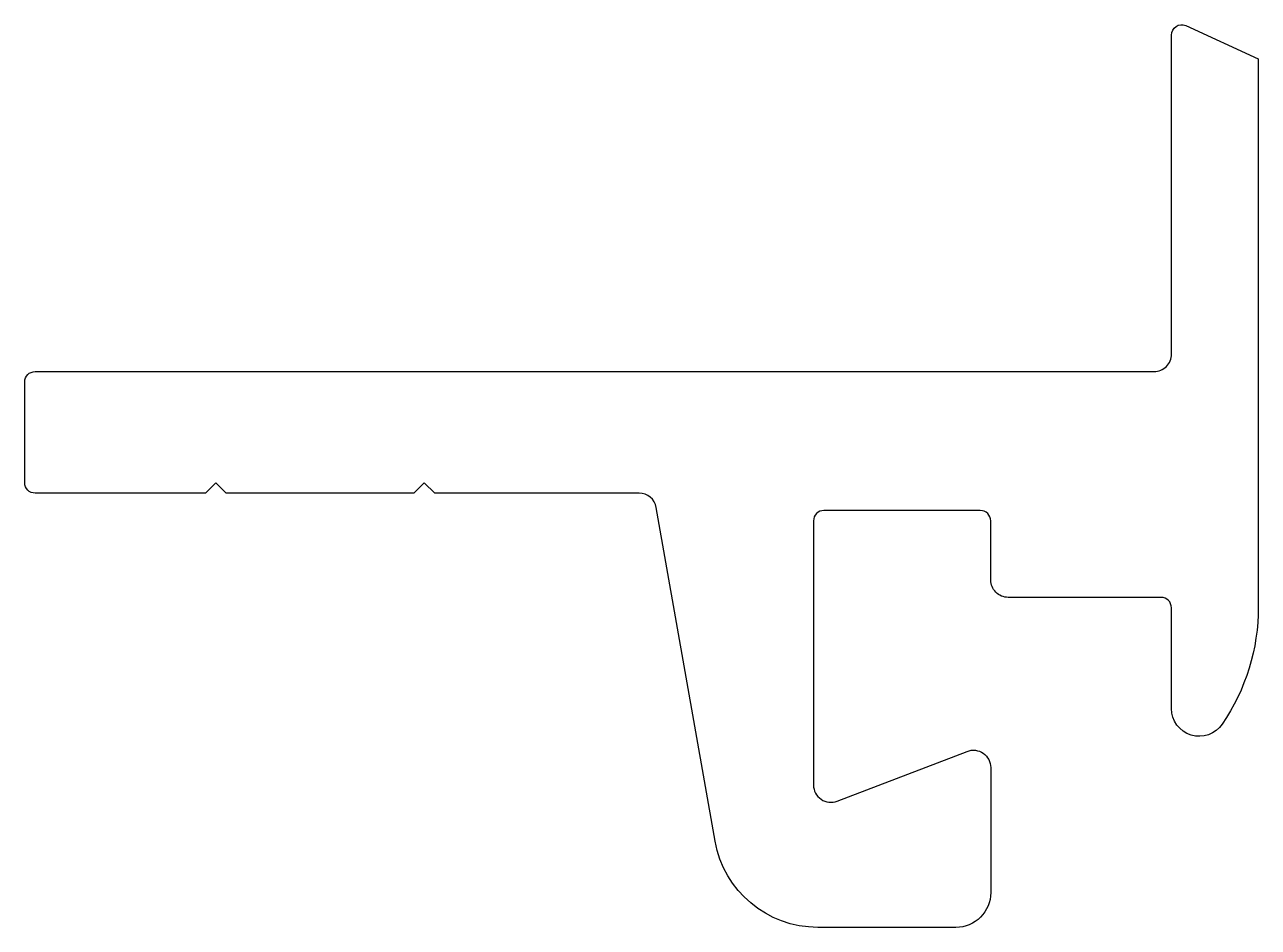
# Model space of a CAD drawing. Extents: x 133.9 to 169.4, y 208.9 to 234.9.
import ezdxf

# ---------------------------------------------------------------- set-up
doc = ezdxf.new("R2010")
doc.units = 0
doc.header["$LTSCALE"] = 15
doc.layers.add('ANA', color=220, linetype='CONTINUOUS')

msp = doc.modelspace()

# ---------------------------------------------------------------- linework, layer by layer
at = {"layer": 'ANA', "color": 0}
msp.add_lwpolyline([(166.91, 218.126, 0.414214), (166.61, 218.426), (162.21, 218.426, -0.414214), (161.71, 218.926), (161.71, 220.626, 0.414214), (161.41, 220.926), (156.91, 220.926, 0.414214), (156.61, 220.626), (156.61, 213.026, 0.525925), (157.289, 212.559), (161.031, 213.993, -0.525925), (161.71, 213.526), (161.71, 209.926, -0.414214), (160.71, 208.926), (156.732, 208.926, -0.36397), (153.777, 211.405), (152.083, 221.013, 0.36397), (151.591, 221.426), (145.71, 221.426), (145.41, 221.726), (145.11, 221.426), (139.71, 221.426), (139.41, 221.726), (139.11, 221.426), (134.21, 221.426, -0.414214), (133.91, 221.726), (133.91, 224.626, -0.414214), (134.21, 224.926), (166.41, 224.926, 0.414214), (166.91, 225.426), (166.91, 234.613, -0.530598), (167.322, 234.891), (169.41, 233.926), (169.41, 233.913), (169.41, 233.723), (169.41, 218.15, -0.150415), (168.372, 214.776, -0.738503), (166.91, 215.226)], format="xyb", close=True, dxfattribs=at)

doc.saveas('drawing.dxf')
